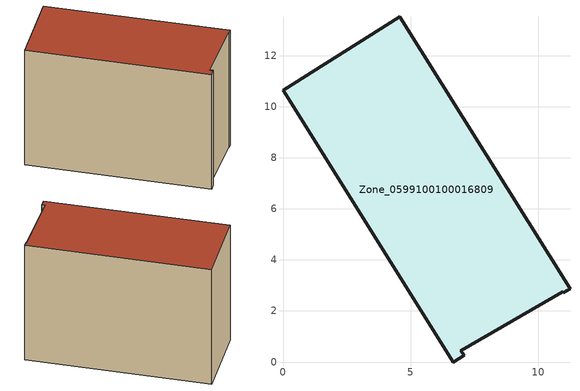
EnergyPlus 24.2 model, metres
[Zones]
Zone_0599100100016809
 floor ground (C_G): 10.94,2.75 6.96,0.45 7.1,0.28 6.66,0 0,10.63 4.57,13.51 11.24,2.87 10.98,2.71 z0
 wall outside (C_F): 4.57,13.51 0,10.63 6.66,0 7.1,0.28 6.96,0.45 10.94,2.75 10.98,2.71 11.24,2.87 4.57,13.51 z0:8.95
 roof outside (C_R): 10.98,2.71 11.24,2.87 4.57,13.51 0,10.63 6.66,0 7.1,0.28 6.96,0.45 10.94,2.75 z8.95
[BUILDING]
Pand.0599100100016809: North Axis=0; Terrain=City; Loads Convergence Tolerance Value=0.04; Temperature Convergence Tolerance Value=0.4; Solar Distribution=FullExterior; Maximum Number of Warmup Days=25; Minimum Number of Warmup Days=1
[Site:Location]
Rotterdam.The.Hague.AP_ZH_NLD Design_Conditions: Latitude=51.96; Longitude=4.45; Time Zone=1; Elevation=-4.5
[SITE:GROUNDTEMPERATURE:BUILDINGSURFACE]
18, 18, 18, 18, 18, 18, 18, 18, 18, 18, 18, 18
[MATERIAL] Thermal Absorptance=0.9; Solar Absorptance=0.7; Visible Absorptance=0.7
Name | Roughness | Thickness | Conductivity | Density | Specific Heat
G.TI.2015-2018 | MediumSmooth | 0.15 | 0.0428571 | 540 | 1210
F.TI.2015-2018 | Rough | 0.3 | 0.0666667 | 1920 | 840
R.TI.2015-2018 | MediumRough | 0.2 | 0.0333333 | 1500 | 1000
[CONSTRUCTION]
C_G: G.TI.2015-2018
C_F: F.TI.2015-2018
C_R: R.TI.2015-2018
[ZONE]
Zone_0599100100016809: Type=1; Multiplier=1; Ceiling Height=Autocalculate; Volume=Autocalculate; Floor Area=autocalculate; Part of Total Floor Area=Yes
[ZONEINFILTRATION:DESIGNFLOWRATE]
Infil_Zone_0599100100016809: Zone or ZoneList or Space or SpaceList=Zone_0599100100016809; Schedule=AlwaysOn; Design Flow Rate Calculation Method=Flow/Area; Flow Rate per Floor Area=0.0015; Constant Term Coefficient=1; Temperature Term Coefficient=0; Velocity Term Coefficient=0; Velocity Squared Term Coefficient=0
[HVACTEMPLATE:ZONE:IDEALLOADSAIRSYSTEM]
Zone_0599100100016809: Maximum Heating Supply Air Temperature=50; Minimum Cooling Supply Air Temperature=13; Maximum Heating Supply Air Humidity Ratio=0.0156; Minimum Cooling Supply Air Humidity Ratio=0.0077; Heating Limit=NoLimit; Cooling Limit=NoLimit; Dehumidification Control Type=ConstantSensibleHeatRatio; Cooling Sensible Heat Ratio=0.7; Dehumidification Setpoint=60; Humidification Control Type=None; Humidification Setpoint=30; Outdoor Air Method=None; Outdoor Air Flow Rate per Person=0.00944; Outdoor Air Flow Rate per Zone Floor Area=0; Outdoor Air Flow Rate per Zone=0; Demand Controlled Ventilation Type=None; Outdoor Air Economizer Type=NoEconomizer; Heat Recovery Type=None; Sensible Heat Recovery Effectiveness=0.7; Latent Heat Recovery Effectiveness=0.65
[ZONECONTROL:THERMOSTAT]
ThermostatControl_Zone_0599100100016809: Zone or ZoneList=Zone_0599100100016809; Control Type Schedule=DualSetpointControlType; Control 1=Thermostat_Zone_0599100100016809; Temperature Difference Between Cutout And Setpoint=0
[THERMOSTATSETPOINT:DUALSETPOINT]
Thermostat_Zone_0599100100016809: Heating Setpoint Temperature Schedule=HeatingSetpoint_Zone_0599100100016809; Cooling Setpoint Temperature Schedule=CoolingSetpoint_Zone_0599100100016809
[SCHEDULE:COMPACT]
HeatingSetpoint_Zone_0599100100016809: Through: 12/31, For: AllDays, Until: 24:00, 21
CoolingSetpoint_Zone_0599100100016809: Through: 12/31, For: AllDays, Until: 24:00, 24
DualSetpointControlType: Through: 12/31, For: AllDays, Until: 24:00, 4
AlwaysOn: Through: 12/31, For: AllDays, Until: 24:00, 1
